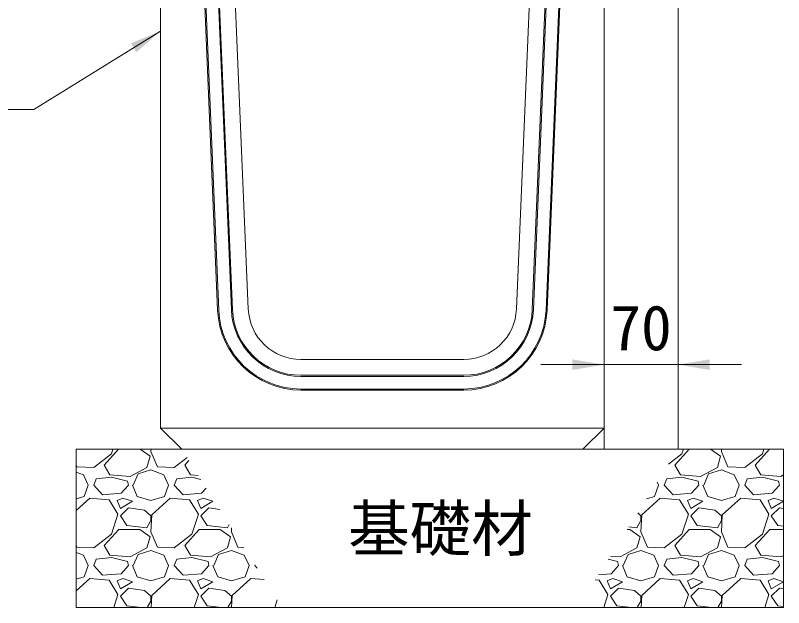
# Model space of a CAD drawing. Units: millimetres at full size; details may follow other scales. Extents: x 187207 to 255567, y 882048 to 905686.
# Drawn here: x 203712 to 204439, y 886340 to 886901 of the extents above; entities that cross this region are included whole.
import ezdxf
from ezdxf.enums import TextEntityAlignment as Align

# ---------------------------------------------------------------- set-up
doc = ezdxf.new("R2010")
doc.units = ezdxf.units.MM
doc.header["$LTSCALE"] = 20
for name, color, linetype, lineweight in [('パネックス', 2, 'Continuous', 13), ('基礎材', 7, 'Continuous', 15), ('寸法線', 7, 'Continuous', 13), ('引出線', 4, 'Continuous', 13), ('箱型U字側溝', 2, 'Continuous', 9), ('ﾊｯﾁﾝｸﾞ', 7, 'Continuous', 5)]:
    doc.layers.add(name, color=color, linetype=linetype, lineweight=lineweight)
doc.styles.add('ＭＳ ゴシック', font='')
doc.styles.get('ＭＳ ゴシック').set_extended_font_data('MS Gothic')

# ---------------------------------------------------------------- blocks, each defined once
blk = doc.blocks.new('filled_arrow')
at = {"color": 0, "linetype": 'Continuous', "lineweight": -2}
blk.add_solid([(7.5, 1.25), (0, 0), (7.5, -1.25)], dxfattribs=at)

msp = doc.modelspace()

# ---------------------------------------------------------------- linework, layer by layer
at = {"layer": 'パネックス'}
for p, q in [((204339.37, 887970.37), (204339.37, 886490.37)), ((204269.37, 886490.37), (204269.37, 887370.37)), ((204339.37, 886490.37), (204269.37, 886490.37))]:
    msp.add_line(p, q, dxfattribs=at)
at = {"layer": '基礎材'}
for p, q in [((203769.37, 886490.37), (203769.37, 886340.37)), ((203769.37, 886490.37), (204439.37, 886490.37)), ((204439.37, 886490.37), (204439.37, 886340.37)), ((203769.37, 886340.37), (204439.37, 886340.37))]:
    msp.add_line(p, q, dxfattribs=at)
at = {"layer": '寸法線'}
for p, q in [((204209.37, 886570.48), (204399.37, 886570.48)), ((204269.37, 886515.37), (204269.37, 886570.48)), ((204339.37, 886515.37), (204339.37, 886570.48))]:
    msp.add_line(p, q, dxfattribs=at)
at = {"layer": '引出線'}
msp.add_lwpolyline([(203849.37, 886886.37), (203729.16, 886812.09), (203389.16, 886812.09)], dxfattribs=at)
at = {"layer": '箱型U字側溝'}
for p, q in [((203891.59, 887236.37), (203917.37, 886622.64)), ((204228.12, 887235.37), (204202.37, 886622.6)), ((203982.32, 886560.37), (204136.43, 886560.37)), ((204136.43, 886559.37), (203982.32, 886559.37)), ((203982.32, 886547.37), (204136.43, 886547.37)), ((204136.43, 886546.37), (203982.32, 886546.37)), ((203849.37, 886510.37), (204269.37, 886510.37))]:
    msp.add_line(p, q, dxfattribs=at)
at = {"layer": '箱型U字側溝', "lineweight": 13}
msp.add_line((204136.43, 886575.37), (203982.32, 886575.37), dxfattribs=at)
msp.add_lwpolyline([(203932.36, 886623.27), (203909.37, 887170.37), (203936.37, 887235.37), (203934.37, 887275.37), (203898.37, 887295.37), (203894.37, 887370.37), (203852.37, 887370.37), (203849.37, 887367.37), (203849.37, 886510.37), (203869.37, 886490.37), (204249.37, 886490.37), (204269.37, 886510.37), (204269.37, 887367.37), (204266.37, 887370.37), (204224.37, 887370.37), (204220.37, 887295.37), (204184.37, 887275.37), (204182.37, 887235.37), (204209.37, 887170.37), (204186.39, 886623.27)], dxfattribs=at)
at = {"layer": '箱型U字側溝'}
for points in [[(203903.39, 886622.05), (203877.57, 887236.37), (203891.59, 887236.37)], [(203916.38, 886622.6), (203890.63, 887235.37), (203878.62, 887235.37), (203904.39, 886622.1)], [(204201.37, 886622.64), (204227.16, 887236.37), (204241.17, 887236.37), (204215.36, 886622.05)], [(204214.36, 886622.1), (204240.13, 887235.37), (204228.12, 887235.37)]]:
    msp.add_lwpolyline(points, dxfattribs=at)
at = {"layer": '箱型U字側溝', "lineweight": 13}
for centre, start, end in [((203982.32, 886625.37), 182.40597, 270), ((204136.43, 886625.37), 270, 357.59403)]:
    msp.add_arc(centre, 50, start, end, dxfattribs=at)
at = {"layer": '箱型U字側溝'}
for centre, radius, start, end in [((203982.32, 886625.37), 79, 182.40597, 270), ((203982.32, 886625.37), 78, 182.40597, 270), ((203982.32, 886625.37), 66, 182.40597, 270), ((203982.32, 886625.37), 65, 182.40597, 270), ((204136.43, 886625.37), 65, 270, 357.59403), ((204136.43, 886625.37), 66, 270, 357.59403), ((204136.43, 886625.37), 78, 270, 357.59403), ((204136.43, 886625.37), 79, 270, 357.59403)]:
    msp.add_arc(centre, radius, start, end, dxfattribs=at)
at = {"layer": 'ﾊｯﾁﾝｸﾞ'}
for p, q in [((203786.11, 886473.09), (203802.88, 886486.04)), ((203796.02, 886475.37), (203809.52, 886490.37)), ((203802.88, 886486.04), (203804.26, 886490.37)), ((203829.9, 886490.37), (203839.45, 886483.75)), ((203840.31, 886490.37), (203840.21, 886488.33)), ((203840.21, 886488.33), (203846.31, 886473.85)), ((204330.44, 886476.23), (204343.14, 886486.04)), ((204336.28, 886475.37), (204349.78, 886490.37)), ((204343.14, 886486.04), (204344.53, 886490.37)), ((204370.16, 886490.37), (204379.72, 886483.75)), ((204380.58, 886490.37), (204380.48, 886488.33)), ((204380.48, 886488.33), (204386.57, 886473.85)), ((204402.58, 886473.09), (204419.34, 886486.04)), ((204412.48, 886475.37), (204425.98, 886490.37)), ((204419.34, 886486.04), (204420.73, 886490.37)), ((203839.45, 886483.75), (203836.4, 886473.09)), ((203862.31, 886473.09), (203874.4, 886482.43)), ((203872.22, 886475.37), (203876.12, 886479.71)), ((204379.72, 886483.75), (204376.67, 886473.09)), ((203769.37, 886475.6), (203770.11, 886473.85)), ((203770.11, 886473.85), (203786.11, 886473.09)), ((203801.35, 886466.23), (203796.02, 886475.37)), ((203836.4, 886473.09), (203820.4, 886464.7)), ((203828.02, 886466.99), (203840.21, 886470.8)), ((203840.21, 886470.8), (203852.41, 886466.23)), ((203846.31, 886473.85), (203862.31, 886473.09)), ((203877.55, 886466.23), (203872.22, 886475.37)), ((204341.62, 886466.23), (204336.28, 886475.37)), ((204376.67, 886473.09), (204360.67, 886464.7)), ((204368.29, 886466.99), (204380.48, 886470.8)), ((204380.48, 886470.8), (204392.67, 886466.23)), ((204386.57, 886473.85), (204402.58, 886473.09)), ((204417.82, 886466.23), (204412.48, 886475.37)), ((203769.37, 886468.79), (203776.21, 886466.23)), ((203776.21, 886466.23), (203780.78, 886456.32)), ((203802.88, 886463.94), (203788.4, 886462.42)), ((203820.4, 886464.7), (203801.35, 886466.23)), ((203818.12, 886460.13), (203802.88, 886463.94)), ((203823.45, 886456.32), (203828.02, 886466.99)), ((203852.41, 886466.23), (203856.98, 886456.32)), ((203879.08, 886463.94), (203864.6, 886462.42)), ((203885.04, 886465.63), (203877.55, 886466.23)), ((203887.44, 886461.85), (203879.08, 886463.94)), ((204343.14, 886463.94), (204328.66, 886462.42)), ((204360.67, 886464.7), (204341.62, 886466.23)), ((204358.38, 886460.13), (204343.14, 886463.94)), ((204363.71, 886456.32), (204368.29, 886466.99)), ((204392.67, 886466.23), (204397.24, 886456.32)), ((204419.34, 886463.94), (204404.86, 886462.42)), ((204436.87, 886464.7), (204417.82, 886466.23)), ((204434.58, 886460.13), (204419.34, 886463.94)), ((204439.4, 886466.03), (204436.87, 886464.7)), ((203776.97, 886445.65), (203780.78, 886456.32)), ((203786.11, 886456.32), (203788.4, 886462.42)), ((203794.49, 886447.18), (203786.11, 886456.32)), ((203818.88, 886456.32), (203812.02, 886448.7)), ((203818.88, 886456.32), (203818.12, 886460.13)), ((203822.69, 886456.32), (203827.26, 886445.65)), ((203853.17, 886445.65), (203856.98, 886456.32)), ((203862.31, 886456.32), (203864.6, 886462.42)), ((203870.69, 886447.18), (203862.31, 886456.32)), ((204317.23, 886445.65), (204321.04, 886456.32)), ((204319.69, 886459.25), (204321.04, 886456.32)), ((204326.38, 886456.32), (204328.66, 886462.42)), ((204334.76, 886447.18), (204326.38, 886456.32)), ((204359.14, 886456.32), (204352.28, 886448.7)), ((204359.14, 886456.32), (204358.38, 886460.13)), ((204362.95, 886456.32), (204367.52, 886445.65)), ((204393.43, 886445.65), (204397.24, 886456.32)), ((204402.58, 886456.32), (204404.86, 886462.42)), ((204410.96, 886447.18), (204402.58, 886456.32)), ((204435.34, 886456.32), (204428.48, 886448.7)), ((204435.34, 886456.32), (204434.58, 886460.13)), ((204439.15, 886456.32), (204439.39, 886455.76)), ((203812.02, 886448.7), (203794.49, 886447.18)), ((203888.22, 886448.7), (203870.69, 886447.18)), ((203892.65, 886453.62), (203888.22, 886448.7)), ((204352.28, 886448.7), (204334.76, 886447.18)), ((204428.48, 886448.7), (204410.96, 886447.18)), ((203769.37, 886443.42), (203776.97, 886445.65)), ((203782.3, 886444.13), (203769.37, 886432.33)), ((203800.59, 886442.61), (203782.3, 886444.13)), ((203808.97, 886428.89), (203800.59, 886442.61)), ((203813.54, 886444.13), (203808.21, 886441.84)), ((203808.21, 886441.84), (203811.26, 886434.22)), ((203811.26, 886434.22), (203822.69, 886441.08)), ((203822.69, 886441.08), (203813.54, 886444.13)), ((203827.26, 886445.65), (203840.21, 886441.84)), ((203840.21, 886441.84), (203853.17, 886445.65)), ((203858.5, 886444.13), (203840.98, 886428.13)), ((203876.79, 886442.61), (203858.5, 886444.13)), ((203885.17, 886428.89), (203876.79, 886442.61)), ((203889.74, 886444.13), (203884.41, 886441.84)), ((203884.41, 886441.84), (203887.46, 886434.22)), ((203887.46, 886434.22), (203898.89, 886441.08)), ((203898.89, 886441.08), (203889.74, 886444.13)), ((204322.57, 886444.13), (204305.04, 886428.13)), ((204309.66, 886443.43), (204317.23, 886445.65)), ((204340.85, 886442.61), (204322.57, 886444.13)), ((204349.24, 886428.89), (204340.85, 886442.61)), ((204353.81, 886444.13), (204348.47, 886441.84)), ((204348.47, 886441.84), (204351.52, 886434.22)), ((204351.52, 886434.22), (204362.95, 886441.08)), ((204362.95, 886441.08), (204353.81, 886444.13)), ((204367.52, 886445.65), (204380.48, 886441.84)), ((204380.48, 886441.84), (204393.43, 886445.65)), ((204398.77, 886444.13), (204381.24, 886428.13)), ((204417.05, 886442.61), (204398.77, 886444.13)), ((204425.44, 886428.89), (204417.05, 886442.61)), ((204430.01, 886444.13), (204424.67, 886441.84)), ((204424.67, 886441.84), (204427.72, 886434.22)), ((204427.72, 886434.22), (204439.15, 886441.08)), ((204439.15, 886441.08), (204430.01, 886444.13)), ((203818.88, 886434.99), (203811.26, 886427.37)), ((203834.12, 886432.7), (203818.88, 886434.99)), ((203895.08, 886434.99), (203887.46, 886427.37)), ((203905.43, 886433.43), (203895.08, 886434.99)), ((204359.14, 886434.99), (204351.52, 886427.37)), ((204374.38, 886432.7), (204359.14, 886434.99)), ((204435.34, 886434.99), (204427.72, 886427.37)), ((204439.39, 886434.38), (204435.34, 886434.99)), ((203802.88, 886409.84), (203808.97, 886428.89)), ((203811.26, 886427.37), (203817.35, 886418.22)), ((203840.21, 886427.37), (203834.12, 886432.7)), ((203840.98, 886428.13), (203840.21, 886412.13)), ((203840.21, 886422.79), (203840.21, 886427.37)), ((203879.08, 886409.84), (203885.17, 886428.89)), ((203887.46, 886427.37), (203893.55, 886418.22)), ((204304.28, 886427.37), (204301.2, 886430.06)), ((204305.04, 886428.13), (204304.28, 886412.13)), ((204304.28, 886422.79), (204304.28, 886427.37)), ((204343.14, 886409.84), (204349.24, 886428.89)), ((204351.52, 886427.37), (204357.62, 886418.22)), ((204380.48, 886427.37), (204374.38, 886432.7)), ((204381.24, 886428.13), (204380.48, 886412.13)), ((204380.48, 886422.79), (204380.48, 886427.37)), ((204419.34, 886409.84), (204425.44, 886428.89)), ((204427.72, 886427.37), (204433.82, 886418.22)), ((203836.4, 886415.94), (203840.21, 886422.79)), ((203912.6, 886415.94), (203914.43, 886419.23)), ((204300.47, 886415.94), (204304.28, 886422.79)), ((204376.67, 886415.94), (204380.48, 886422.79)), ((203796.02, 886399.17), (203809.73, 886414.41)), ((203809.73, 886414.41), (203829.55, 886414.41)), ((203817.35, 886418.22), (203836.4, 886415.94)), ((203829.55, 886414.41), (203839.45, 886407.55)), ((203840.21, 886412.13), (203846.31, 886397.65)), ((203872.22, 886399.17), (203885.93, 886414.41)), ((203885.93, 886414.41), (203905.75, 886414.41)), ((203893.55, 886418.22), (203912.6, 886415.94)), ((203905.75, 886414.41), (203915.65, 886407.55)), ((203916.59, 886415.82), (203916.41, 886412.13)), ((203916.41, 886412.13), (203922.51, 886397.65)), ((204291.28, 886414.41), (204293.61, 886414.41)), ((204292.83, 886416.85), (204300.47, 886415.94)), ((204293.61, 886414.41), (204303.52, 886407.55)), ((204304.28, 886412.13), (204310.37, 886397.65)), ((204336.28, 886399.17), (204350, 886414.41)), ((204350, 886414.41), (204369.81, 886414.41)), ((204357.62, 886418.22), (204376.67, 886415.94)), ((204369.81, 886414.41), (204379.72, 886407.55)), ((204380.48, 886412.13), (204386.57, 886397.65)), ((204412.48, 886399.17), (204426.2, 886414.41)), ((204426.2, 886414.41), (204439.39, 886414.41)), ((204433.82, 886418.22), (204439.39, 886417.55)), ((203786.11, 886396.89), (203802.88, 886409.84)), ((203839.45, 886407.55), (203836.4, 886396.89)), ((203862.31, 886396.89), (203879.08, 886409.84)), ((203915.65, 886407.55), (203912.6, 886396.89)), ((204303.52, 886407.55), (204300.47, 886396.89)), ((204326.38, 886396.89), (204343.14, 886409.84)), ((204379.72, 886407.55), (204376.67, 886396.89)), ((204402.58, 886396.89), (204419.34, 886409.84)), ((203769.37, 886399.4), (203770.11, 886397.65)), ((203770.11, 886397.65), (203786.11, 886396.89)), ((203801.35, 886390.03), (203796.02, 886399.17)), ((203846.31, 886397.65), (203862.31, 886396.89)), ((203877.55, 886390.03), (203872.22, 886399.17)), ((203922.51, 886397.65), (203928.27, 886397.37)), ((204310.37, 886397.65), (204326.38, 886396.89)), ((204341.62, 886390.03), (204336.28, 886399.17)), ((204386.57, 886397.65), (204402.58, 886396.89)), ((204417.82, 886390.03), (204412.48, 886399.17)), ((203769.37, 886392.59), (203776.21, 886390.03)), ((203836.4, 886396.89), (203820.4, 886388.5)), ((203823.45, 886380.12), (203828.02, 886390.79)), ((203828.02, 886390.79), (203840.21, 886394.6)), ((203840.21, 886394.6), (203852.41, 886390.03)), ((203912.6, 886396.89), (203896.6, 886388.5)), ((203899.65, 886380.12), (203904.22, 886390.79)), ((203904.22, 886390.79), (203916.41, 886394.6)), ((203916.41, 886394.6), (203928.61, 886390.03)), ((204300.47, 886396.89), (204284.47, 886388.5)), ((204287.51, 886380.12), (204292.09, 886390.79)), ((204292.09, 886390.79), (204304.28, 886394.6)), ((204304.28, 886394.6), (204316.47, 886390.03)), ((204376.67, 886396.89), (204360.67, 886388.5)), ((204363.71, 886380.12), (204368.29, 886390.79)), ((204368.29, 886390.79), (204380.48, 886394.6)), ((204380.48, 886394.6), (204392.67, 886390.03)), ((203776.21, 886390.03), (203780.78, 886380.12)), ((203786.11, 886380.12), (203788.4, 886386.22)), ((203802.88, 886387.74), (203788.4, 886386.22)), ((203820.4, 886388.5), (203801.35, 886390.03)), ((203818.12, 886383.93), (203802.88, 886387.74)), ((203818.88, 886380.12), (203818.12, 886383.93)), ((203852.41, 886390.03), (203856.98, 886380.12)), ((203862.31, 886380.12), (203864.6, 886386.22)), ((203879.08, 886387.74), (203864.6, 886386.22)), ((203896.6, 886388.5), (203877.55, 886390.03)), ((203894.32, 886383.93), (203879.08, 886387.74)), ((203895.08, 886380.12), (203894.32, 886383.93)), ((203928.61, 886390.03), (203933.18, 886380.12)), ((204282.18, 886383.93), (204273.37, 886386.14)), ((204284.47, 886388.5), (204275.33, 886389.23)), ((204282.94, 886380.12), (204282.18, 886383.93)), ((204316.47, 886390.03), (204321.04, 886380.12)), ((204326.38, 886380.12), (204328.66, 886386.22)), ((204343.14, 886387.74), (204328.66, 886386.22)), ((204360.67, 886388.5), (204341.62, 886390.03)), ((204358.38, 886383.93), (204343.14, 886387.74)), ((204359.14, 886380.12), (204358.38, 886383.93)), ((204392.67, 886390.03), (204397.24, 886380.12)), ((204402.58, 886380.12), (204404.86, 886386.22)), ((204419.34, 886387.74), (204404.86, 886386.22)), ((204436.87, 886388.5), (204417.82, 886390.03)), ((204434.58, 886383.93), (204419.34, 886387.74)), ((204435.34, 886380.12), (204434.58, 886383.93)), ((204439.38, 886389.82), (204436.87, 886388.5)), ((203776.97, 886369.45), (203780.78, 886380.12)), ((203794.49, 886370.98), (203786.11, 886380.12)), ((203818.88, 886380.12), (203812.02, 886372.5)), ((203822.69, 886380.12), (203827.26, 886369.45)), ((203853.17, 886369.45), (203856.98, 886380.12)), ((203870.69, 886370.98), (203862.31, 886380.12)), ((203895.08, 886380.12), (203888.22, 886372.5)), ((203898.89, 886380.12), (203903.46, 886369.45)), ((203929.37, 886369.45), (203933.18, 886380.12)), ((203938.51, 886380.12), (203938.77, 886380.8)), ((203940.73, 886377.7), (203938.51, 886380.12)), ((204282.94, 886380.12), (204276.08, 886372.5)), ((204286.75, 886380.12), (204291.32, 886369.45)), ((204317.23, 886369.45), (204321.04, 886380.12)), ((204334.76, 886370.98), (204326.38, 886380.12)), ((204359.14, 886380.12), (204352.28, 886372.5)), ((204362.95, 886380.12), (204367.52, 886369.45)), ((204393.43, 886369.45), (204397.24, 886380.12)), ((204410.96, 886370.98), (204402.58, 886380.12)), ((204435.34, 886380.12), (204428.48, 886372.5)), ((204439.15, 886380.12), (204439.38, 886379.59)), ((203769.37, 886367.22), (203776.97, 886369.45)), ((203812.02, 886372.5), (203794.49, 886370.98)), ((203827.26, 886369.45), (203840.21, 886365.64)), ((203840.21, 886365.64), (203853.17, 886369.45)), ((203888.22, 886372.5), (203870.69, 886370.98)), ((203903.46, 886369.45), (203916.41, 886365.64)), ((203916.41, 886365.64), (203929.37, 886369.45)), ((204276.08, 886372.5), (204264.07, 886371.46)), ((204291.32, 886369.45), (204304.28, 886365.64)), ((204304.28, 886365.64), (204317.23, 886369.45)), ((204352.28, 886372.5), (204334.76, 886370.98)), ((204367.52, 886369.45), (204380.48, 886365.64)), ((204380.48, 886365.64), (204393.43, 886369.45)), ((204428.48, 886372.5), (204410.96, 886370.98)), ((203782.3, 886367.93), (203769.37, 886356.13)), ((203800.59, 886366.41), (203782.3, 886367.93)), ((203808.97, 886352.69), (203800.59, 886366.41)), ((203813.54, 886367.93), (203808.21, 886365.64)), ((203808.21, 886365.64), (203811.26, 886358.02)), ((203811.26, 886358.02), (203822.69, 886364.88)), ((203822.69, 886364.88), (203813.54, 886367.93)), ((203858.5, 886367.93), (203840.98, 886351.93)), ((203876.79, 886366.41), (203858.5, 886367.93)), ((203885.17, 886352.69), (203876.79, 886366.41)), ((203889.74, 886367.93), (203884.41, 886365.64)), ((203884.41, 886365.64), (203887.46, 886358.02)), ((203887.46, 886358.02), (203898.89, 886364.88)), ((203898.89, 886364.88), (203889.74, 886367.93)), ((203934.7, 886367.93), (203917.18, 886351.93)), ((203947.6, 886366.86), (203934.7, 886367.93)), ((204264.65, 886366.41), (204261.06, 886366.71)), ((204273.04, 886352.69), (204264.65, 886366.41)), ((204277.61, 886367.93), (204272.27, 886365.64)), ((204272.27, 886365.64), (204275.32, 886358.02)), ((204275.32, 886358.02), (204286.75, 886364.88)), ((204286.75, 886364.88), (204277.61, 886367.93)), ((204322.57, 886367.93), (204305.04, 886351.93)), ((204340.85, 886366.41), (204322.57, 886367.93)), ((204349.24, 886352.69), (204340.85, 886366.41)), ((204353.81, 886367.93), (204348.47, 886365.64)), ((204348.47, 886365.64), (204351.52, 886358.02)), ((204351.52, 886358.02), (204362.95, 886364.88)), ((204362.95, 886364.88), (204353.81, 886367.93)), ((204398.77, 886367.93), (204381.24, 886351.93)), ((204417.05, 886366.41), (204398.77, 886367.93)), ((204425.44, 886352.69), (204417.05, 886366.41)), ((204430.01, 886367.93), (204424.67, 886365.64)), ((204424.67, 886365.64), (204427.72, 886358.02)), ((204427.72, 886358.02), (204439.15, 886364.88)), ((204439.15, 886364.88), (204430.01, 886367.93)), ((203818.88, 886358.79), (203811.26, 886351.17)), ((203834.12, 886356.5), (203818.88, 886358.79)), ((203840.21, 886351.17), (203834.12, 886356.5)), ((203895.08, 886358.79), (203887.46, 886351.17)), ((203910.32, 886356.5), (203895.08, 886358.79)), ((203916.41, 886351.17), (203910.32, 886356.5)), ((204282.94, 886358.79), (204275.32, 886351.17)), ((204298.18, 886356.5), (204282.94, 886358.79)), ((204304.28, 886351.17), (204298.18, 886356.5)), ((204359.14, 886358.79), (204351.52, 886351.17)), ((204374.38, 886356.5), (204359.14, 886358.79)), ((204380.48, 886351.17), (204374.38, 886356.5)), ((204435.34, 886358.79), (204427.72, 886351.17)), ((204439.38, 886358.18), (204435.34, 886358.79)), ((203805.03, 886340.37), (203808.97, 886352.69)), ((203811.26, 886351.17), (203817.35, 886342.02)), ((203836.76, 886340.37), (203840.21, 886346.59)), ((203840.21, 886346.59), (203840.21, 886351.17)), ((203840.98, 886351.93), (203840.43, 886340.37)), ((203881.23, 886340.37), (203885.17, 886352.69)), ((203887.46, 886351.17), (203893.55, 886342.02)), ((203912.96, 886340.37), (203916.41, 886346.59)), ((203916.41, 886346.59), (203916.41, 886351.17)), ((203917.18, 886351.93), (203916.63, 886340.37)), ((203957.43, 886340.37), (203959.76, 886347.65)), ((204269.09, 886340.37), (204273.04, 886352.69)), ((204275.32, 886351.17), (204281.42, 886342.02)), ((204300.82, 886340.37), (204304.28, 886346.59)), ((204304.28, 886346.59), (204304.28, 886351.17)), ((204305.04, 886351.93), (204304.49, 886340.37)), ((204345.29, 886340.37), (204349.24, 886352.69)), ((204351.52, 886351.17), (204357.62, 886342.02)), ((204377.02, 886340.37), (204380.48, 886346.59)), ((204380.48, 886346.59), (204380.48, 886351.17)), ((204381.24, 886351.93), (204380.69, 886340.37)), ((204421.49, 886340.37), (204425.44, 886352.69)), ((204427.72, 886351.17), (204433.82, 886342.02)), ((203817.35, 886342.02), (203831.12, 886340.37)), ((203893.55, 886342.02), (203907.32, 886340.37)), ((204281.42, 886342.02), (204295.18, 886340.37)), ((204357.62, 886342.02), (204371.38, 886340.37)), ((204433.82, 886342.02), (204439.37, 886341.36))]:
    msp.add_line(p, q, dxfattribs=at)

# ---------------------------------------------------------------- block references
at = {"layer": '寸法線', "xscale": 4, "yscale": 4, "rotation": 180}
msp.add_blockref('filled_arrow', (204269.37, 886570.48), dxfattribs=at)
at = {"layer": '寸法線', "xscale": 4, "yscale": 4}
msp.add_blockref('filled_arrow', (204339.37, 886570.48), dxfattribs=at)
at = {"layer": '引出線', "xscale": 4, "yscale": 4, "rotation": 211.7}
msp.add_blockref('filled_arrow', (203849.37, 886886.37), dxfattribs=at)

# ---------------------------------------------------------------- texts
at = {"layer": '寸法線', "style": 'ＭＳ ゴシック'}
for s, p in [('70', (204304.37, 886605.48)), ('基礎材', (204114.37, 886415.37))]:
    msp.add_text(s, height=42.72, dxfattribs=at).set_placement(p, align=Align.MIDDLE_CENTER)

doc.saveas('drawing.dxf')
